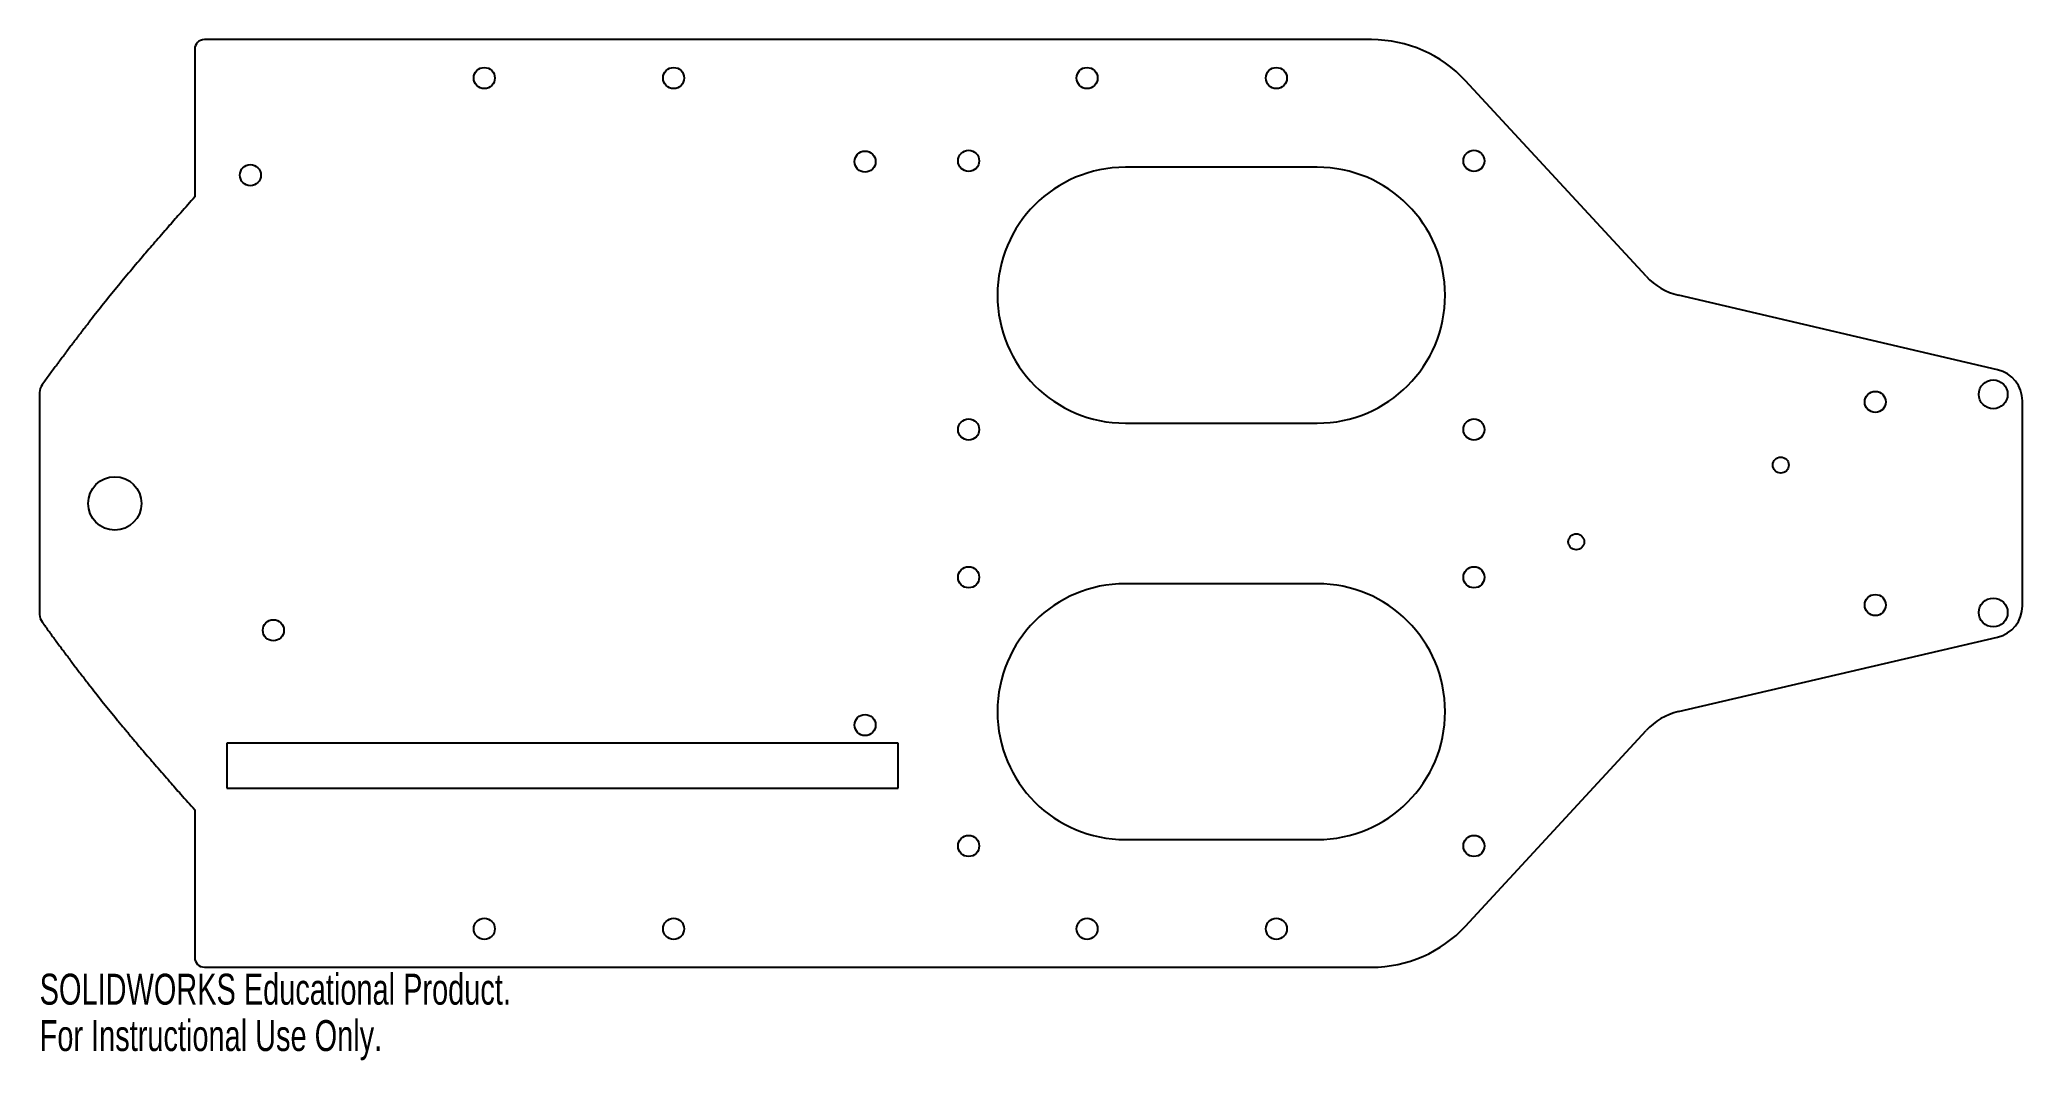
# Model space of a CAD drawing. Header units: millimetres. Extents: x -155 to 155, y -87 to 73.
import ezdxf

# ---------------------------------------------------------------- set-up
doc = ezdxf.new("R2010")
doc.units = ezdxf.units.MM
doc.styles.add('SLDTEXTSTYLE0', font='TXT', dxfattribs={"width": 0.7})

msp = doc.modelspace()

# ---------------------------------------------------------------- linework, layer by layer
at = {"color": 7, "linetype": 'Continuous', "lineweight": 25}
for p, q in [((53.25, 72.5), (-129.25, 72.5)), ((-130.75, 71), (-130.75, 47.91)), ((96.17, 35.51), (67.94, 66.07)), ((44.75, 52.55), (14.75, 52.55)), ((151.14, 20.9), (101.24, 32.55)), ((-155, 17.36), (-155, -17.36)), ((155, -16.03), (155, 16.03)), ((14.75, 12.55), (44.75, 12.55)), ((44.75, -12.55), (14.75, -12.55)), ((101.24, -32.55), (151.14, -20.9)), ((67.94, -66.07), (96.17, -35.51)), ((-20.75, -37.5), (-125.75, -37.5)), ((-125.75, -37.5), (-125.75, -44.5)), ((-20.75, -44.5), (-20.75, -37.5)), ((-125.75, -44.5), (-20.75, -44.5)), ((-130.75, -47.91), (-130.75, -71)), ((14.75, -52.55), (44.75, -52.55)), ((-129.25, -72.5), (53.25, -72.5))]:
    msp.add_line(p, q, dxfattribs=at)
for centre, radius in [((-85.48, 66.5), 1.65), ((-55.88, 66.5), 1.65), ((8.77, 66.5), 1.65), ((38.37, 66.5), 1.65), ((-122.05, 51.32), 1.65), ((-25.94, 53.44), 1.65), ((-9.75, 53.55), 1.65), ((69.25, 53.55), 1.65), ((150.45, 17.05), 2.25), ((132, 15.87), 1.65), ((-9.75, 11.55), 1.65), ((69.25, 11.55), 1.65), ((117.22, 6), 1.25), ((-143.25, 0), 4.17), ((85.26, -6), 1.25), ((-9.75, -11.55), 1.65), ((69.25, -11.55), 1.65), ((132, -15.88), 1.65), ((150.45, -17.05), 2.25), ((-118.46, -19.83), 1.65), ((-25.94, -34.65), 1.65), ((-9.75, -53.55), 1.65), ((69.25, -53.55), 1.65), ((-85.48, -66.5), 1.65), ((-55.88, -66.5), 1.65), ((8.77, -66.5), 1.65), ((38.37, -66.5), 1.65)]:
    msp.add_circle(centre, radius, dxfattribs=at)
for centre, radius, start, end in [((-129.25, 71), 1.5, 90, 180), ((53.25, 52.5), 20, 42.7245, 90), ((14.75, 32.55), 20, 90, 270), ((44.75, 32.55), 20, 270, 90), ((103.51, 42.29), 10, 222.7245, 256.858), ((150, 16.03), 5, 0, 76.858), ((-153, 17.36), 2, 144.2435, 180), ((14.75, -32.55), 20, 90, 270), ((44.75, -32.55), 20, 270, 90), ((-153, -17.36), 2, 180, 215.7565), ((150, -16.03), 5, 283.142, 0), ((103.51, -42.29), 10, 103.142, 137.2755), ((53.25, -52.5), 20, 270, 317.2755), ((-129.25, -71), 1.5, 180, 270)]:
    msp.add_arc(centre, radius, start, end, dxfattribs=at)
for points, knots in [([(-130.75, 47.91), (-131.48, 47.09), (-132.79, 45.62), (-134.79, 43.35), (-136.69, 41.17), (-138.75, 38.78), (-140.81, 36.34), (-142.93, 33.78), (-145, 31.23), (-146.34, 29.53), (-147, 28.69)], [0, 0, 0, 0, 0.130822, 0.235239, 0.360249, 0.475921, 0.609992, 0.742019, 0.872017, 1, 1, 1, 1]), ([(-147, 28.69), (-147.36, 28.22), (-148.09, 27.29), (-149.18, 25.88), (-150.27, 24.44), (-151.35, 22.99), (-152.44, 21.52), (-153.54, 20.03), (-154.26, 19.03), (-154.62, 18.52)], [0, 0, 0, 0, 0.139191, 0.279596, 0.42122, 0.564068, 0.708144, 0.853453, 1, 1, 1, 1]), ([(-154.62, -18.52), (-154.26, -19.03), (-153.54, -20.03), (-152.44, -21.52), (-151.35, -22.99), (-150.27, -24.44), (-149.18, -25.88), (-148.09, -27.29), (-147.36, -28.22), (-147, -28.69)], [0, 0, 0, 0, 0.1465467, 0.291856, 0.4359323, 0.5787801, 0.7204042, 0.8608092, 1, 1, 1, 1]), ([(-147, -28.69), (-146.67, -29.11), (-146.01, -29.95), (-145, -31.22), (-143.98, -32.49), (-142.94, -33.76), (-141.89, -35.04), (-140.82, -36.32), (-139.74, -37.61), (-138.38, -39.21), (-136.69, -41.17), (-134.79, -43.35), (-132.79, -45.62), (-131.48, -47.09), (-130.75, -47.91)], [0, 0, 0, 0, 0.063737, 0.127977, 0.192721, 0.257972, 0.323732, 0.390002, 0.456784, 0.52408, 0.639731, 0.764761, 0.869165, 1, 1, 1, 1])]:
    msp.add_open_spline(points, degree=3, knots=knots, dxfattribs=at)

# ---------------------------------------------------------------- texts
at = {"color": 7, "linetype": 'Continuous', "char_height": 4.8336, "attachment_point": 1, "style": 'SLDTEXTSTYLE0'}
for s, insert in [('SOLIDWORKS Educational Product.', (-155, -73.52)), ('For Instructional Use Only.', (-155, -80.77))]:
    msp.add_mtext(s, dxfattribs=dict(at, insert=insert))

doc.saveas('drawing.dxf')
